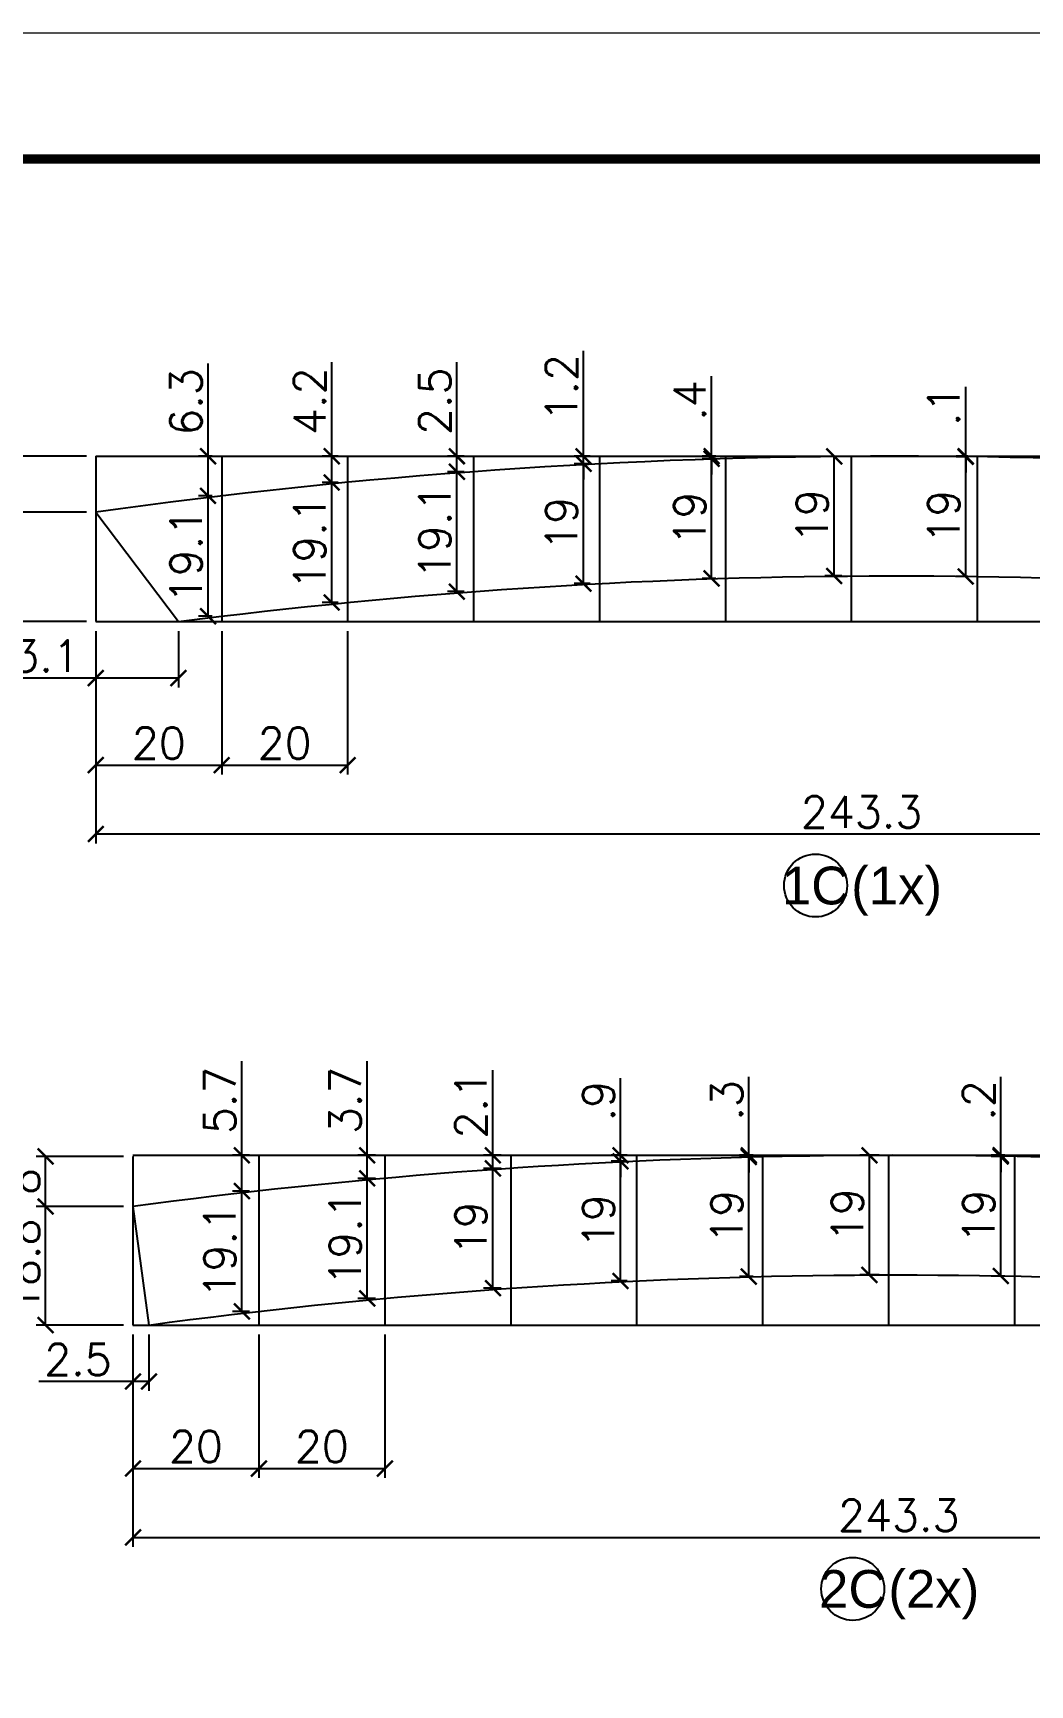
# Model space of a CAD drawing. Extents: x 3309 to 9563, y -2522 to 14608.
# Drawn here: x 5405 to 5721, y 7191 to 7716 of the extents above; entities that cross this region are included whole.
import ezdxf
from ezdxf.enums import TextEntityAlignment as Align

# ---------------------------------------------------------------- set-up
doc = ezdxf.new("R2010")
doc.units = 0
doc.header["$PDMODE"] = 35
doc.header["$PDSIZE"] = -10
doc.linetypes.add('DASHED', pattern=[0.75, 0.5, -0.25])
doc.layers.add('COTA', color=241, linetype='Continuous')
doc.layers.add('Romaneio', color=10, linetype='Continuous')
doc.layers.add('Folhas', color=255, linetype='Continuous', lineweight=9)
doc.layers.add('SARRAFO DE PRESSAO', color=251, linetype='DASHED', lineweight=9)
doc.styles.add('ARIAL', font='arial.ttf')
doc.styles.add('Romans', font='romans.shx')
doc.dimstyles.new('Cota Seção (2x)', dxfattribs={"dimtxt": 10, "dimasz": 5, "dimexe": 3, "dimexo": 3, "dimgap": 2, "dimtad": 3, "dimdec": 1, "dimlfac": 0.5, "dimzin": 12, "dimdsep": 46, "dimtxsty": 'Romans', "dimblk": 'ARCHTICK', "dimcen": 0, "dimclrd": 4, "dimclre": 4, "dimclrt": 1, "dimadec": 1, "dimazin": 3, "dimtfac": 1, "dimtdec": 1, "dimtmove": 0, "dimatfit": 3, "dimldrblk": 'OBLIQUE', "dimfxl": 1, "dimtolj": 1, "dimtzin": 12, "dimarcsym": 0})

# ---------------------------------------------------------------- blocks, each defined once
blk = doc.blocks.new('9999999999')
at = {"layer": 'Folhas'}
blk.add_lwpolyline([(98138.98, 34190.21), (99623.98, 34190.21), (99623.98, 35240.21), (98138.98, 35240.21)], close=True, dxfattribs=at)
at = {"layer": 'Folhas', "color": 30, "const_width": 3}
blk.add_lwpolyline([(98213.98, 34230.21), (99583.98, 34230.21), (99583.98, 35200.21), (98213.98, 35200.21)], close=True, dxfattribs=at)
blk = doc.blocks.new('_ArchTick')
at = {"color": 0, "linetype": 'ByBlock', "const_width": 0.15}
blk.add_lwpolyline([(-0.5, -0.5), (0.5, 0.5)], dxfattribs=at)
blk = doc.blocks.new('*D2992')
at = {"layer": 'COTA', "color": 4, "lineweight": -2, "transparency": 16777216}
for p, q in [((5424.6, 7526.34), (5424.6, 7458.86)), ((5911.14, 7526.34), (5911.14, 7458.86)), ((5424.6, 7461.86), (5911.14, 7461.86))]:
    blk.add_line(p, q, dxfattribs=at)
at = {"layer": 'Defpoints', "color": 0, "transparency": 16777216}
for p in [(5424.6, 7529.34), (5911.14, 7529.34), (5911.14, 7461.86)]:
    blk.add_point(p, dxfattribs=at)
at = {"layer": 'COTA', "color": 4, "lineweight": -2, "transparency": 16777216, "xscale": 5, "yscale": 5, "zscale": 5, "rotation": 180}
blk.add_blockref('_ArchTick', (5424.6, 7461.86), dxfattribs=at)
at = {"layer": 'COTA', "color": 4, "lineweight": -2, "transparency": 16777216, "xscale": 5, "yscale": 5, "zscale": 5}
blk.add_blockref('_ArchTick', (5911.14, 7461.86), dxfattribs=at)
at = {"layer": 'COTA', "color": 1, "transparency": 16777216, "insert": (5667.87, 7468.86), "char_height": 10, "attachment_point": 5, "style": 'Romans'}
blk.add_mtext('\\A1;243.3', dxfattribs=at)
blk = doc.blocks.new('_Oblique')
at = {"color": 0, "linetype": 'ByBlock', "lineweight": -2}
blk.add_line((-0.5, -0.5), (0.5, 0.5), dxfattribs=at)
blk = doc.blocks.new('*D2993')
at = {"layer": 'COTA', "color": 4, "lineweight": -2, "transparency": 16777216}
for p, q in [((5424.6, 7526.34), (5424.6, 7480.74)), ((5464.6, 7526.34), (5464.6, 7480.74)), ((5424.6, 7483.74), (5464.6, 7483.74))]:
    blk.add_line(p, q, dxfattribs=at)
at = {"layer": 'Defpoints', "color": 0, "transparency": 16777216}
for p in [(5424.6, 7529.34), (5464.6, 7529.34), (5464.6, 7483.74)]:
    blk.add_point(p, dxfattribs=at)
at = {"layer": 'COTA', "color": 4, "lineweight": -2, "transparency": 16777216, "xscale": 5, "yscale": 5, "zscale": 5, "rotation": 180}
blk.add_blockref('_ArchTick', (5424.6, 7483.74), dxfattribs=at)
at = {"layer": 'COTA', "color": 4, "lineweight": -2, "transparency": 16777216, "xscale": 5, "yscale": 5, "zscale": 5}
blk.add_blockref('_ArchTick', (5464.6, 7483.74), dxfattribs=at)
at = {"layer": 'COTA', "color": 1, "transparency": 16777216, "insert": (5444.6, 7490.74), "char_height": 10, "attachment_point": 5, "style": 'Romans'}
blk.add_mtext('\\A1;20', dxfattribs=at)
blk = doc.blocks.new('*D2994')
at = {"layer": 'COTA', "color": 4, "lineweight": -2, "transparency": 16777216}
for p, q in [((5464.6, 7526.34), (5464.6, 7480.74)), ((5504.6, 7526.34), (5504.6, 7480.74)), ((5464.6, 7483.74), (5504.6, 7483.74))]:
    blk.add_line(p, q, dxfattribs=at)
at = {"layer": 'Defpoints', "color": 0, "transparency": 16777216}
for p in [(5464.6, 7529.34), (5504.6, 7529.34), (5504.6, 7483.74)]:
    blk.add_point(p, dxfattribs=at)
at = {"layer": 'COTA', "color": 4, "lineweight": -2, "transparency": 16777216, "xscale": 5, "yscale": 5, "zscale": 5, "rotation": 180}
blk.add_blockref('_ArchTick', (5464.6, 7483.74), dxfattribs=at)
at = {"layer": 'COTA', "color": 4, "lineweight": -2, "transparency": 16777216, "xscale": 5, "yscale": 5, "zscale": 5}
blk.add_blockref('_ArchTick', (5504.6, 7483.74), dxfattribs=at)
at = {"layer": 'COTA', "color": 1, "transparency": 16777216, "insert": (5484.6, 7490.74), "char_height": 10, "attachment_point": 5, "style": 'Romans'}
blk.add_mtext('\\A1;20', dxfattribs=at)
blk = doc.blocks.new('*D2998')
at = {"layer": 'COTA', "color": 4, "lineweight": -2, "transparency": 16777216}
for p, q in [((5424.6, 7526.34), (5424.6, 7508.4)), ((5450.85, 7526.34), (5450.85, 7508.4)), ((5424.6, 7511.4), (5389.41, 7511.4)), ((5450.85, 7511.4), (5424.6, 7511.4))]:
    blk.add_line(p, q, dxfattribs=at)
at = {"layer": 'Defpoints', "color": 0, "transparency": 16777216}
for p in [(5424.6, 7529.34), (5450.85, 7529.34), (5424.6, 7511.4)]:
    blk.add_point(p, dxfattribs=at)
at = {"layer": 'COTA', "color": 4, "lineweight": -2, "transparency": 16777216, "xscale": 5, "yscale": 5, "zscale": 5, "rotation": 180}
blk.add_blockref('_ArchTick', (5424.6, 7511.4), dxfattribs=at)
at = {"layer": 'COTA', "color": 4, "lineweight": -2, "transparency": 16777216, "xscale": 5, "yscale": 5, "zscale": 5}
blk.add_blockref('_ArchTick', (5450.85, 7511.4), dxfattribs=at)
at = {"layer": 'COTA', "color": 1, "transparency": 16777216, "insert": (5404.51, 7518.4), "char_height": 10, "attachment_point": 5, "style": 'Romans'}
blk.add_mtext('\\A1;13.1', dxfattribs=at)
blk = doc.blocks.new('*D2999')
at = {"layer": 'COTA', "color": 4, "lineweight": -2, "transparency": 16777216}
for p, q in [((5421.6, 7564.15), (5381.21, 7564.15)), ((5384.21, 7529.34), (5384.21, 7564.15)), ((5421.6, 7529.34), (5381.21, 7529.34))]:
    blk.add_line(p, q, dxfattribs=at)
at = {"layer": 'Defpoints', "color": 0, "transparency": 16777216}
for p in [(5384.21, 7564.15), (5424.6, 7564.15), (5424.6, 7529.34)]:
    blk.add_point(p, dxfattribs=at)
at = {"layer": 'COTA', "color": 4, "lineweight": -2, "transparency": 16777216, "xscale": 5, "yscale": 5, "zscale": 5}
for p, rotation in [((5384.21, 7564.15), 90), ((5384.21, 7529.34), 270)]:
    blk.add_blockref('_ArchTick', p, dxfattribs=dict(at, rotation=rotation))
at = {"layer": 'COTA', "color": 1, "transparency": 16777216, "insert": (5377.21, 7546.74), "char_height": 10, "attachment_point": 5, "rotation": 90, "style": 'Romans'}
blk.add_mtext('\\A1;17.4', dxfattribs=at)
blk = doc.blocks.new('*D3000')
at = {"layer": 'COTA', "color": 4, "lineweight": -2, "transparency": 16777216}
for p, q in [((5384.21, 7581.91), (5384.21, 7611.39)), ((5421.6, 7581.91), (5381.21, 7581.91)), ((5384.21, 7564.15), (5384.21, 7581.91)), ((5421.6, 7564.15), (5381.21, 7564.15))]:
    blk.add_line(p, q, dxfattribs=at)
at = {"layer": 'Defpoints', "color": 0, "transparency": 16777216}
for p in [(5384.21, 7581.91), (5424.6, 7581.91), (5424.6, 7564.15)]:
    blk.add_point(p, dxfattribs=at)
at = {"layer": 'COTA', "color": 4, "lineweight": -2, "transparency": 16777216, "xscale": 5, "yscale": 5, "zscale": 5}
for p, rotation in [((5384.21, 7581.91), 90), ((5384.21, 7564.15), 270)]:
    blk.add_blockref('_ArchTick', p, dxfattribs=dict(at, rotation=rotation))
at = {"layer": 'COTA', "color": 1, "transparency": 16777216, "insert": (5377.21, 7599.15), "char_height": 10, "attachment_point": 5, "rotation": 90, "style": 'Romans'}
blk.add_mtext('\\A1;8.9', dxfattribs=at)
blk = doc.blocks.new('*D3001')
at = {"layer": 'COTA', "color": 4, "lineweight": -2, "transparency": 16777216}
for p, q in [((5461.6, 7569.32), (5457.25, 7569.32)), ((5460.25, 7531.05), (5460.25, 7569.32)), ((5461.6, 7531.05), (5457.25, 7531.05))]:
    blk.add_line(p, q, dxfattribs=at)
at = {"layer": 'Defpoints', "color": 0, "transparency": 16777216}
for p in [(5460.25, 7569.32), (5464.6, 7569.32), (5464.6, 7531.05)]:
    blk.add_point(p, dxfattribs=at)
at = {"layer": 'COTA', "color": 4, "lineweight": -2, "transparency": 16777216, "xscale": 5, "yscale": 5, "zscale": 5}
for p, rotation in [((5460.25, 7569.32), 90), ((5460.25, 7531.05), 270)]:
    blk.add_blockref('_ArchTick', p, dxfattribs=dict(at, rotation=rotation))
at = {"layer": 'COTA', "color": 1, "transparency": 16777216, "insert": (5453.25, 7550.19), "char_height": 10, "attachment_point": 5, "rotation": 90, "style": 'Romans'}
blk.add_mtext('\\A1;19.1', dxfattribs=at)
blk = doc.blocks.new('*D3002')
at = {"layer": 'COTA', "color": 4, "lineweight": -2, "transparency": 16777216}
for p, q in [((5460.25, 7581.91), (5460.25, 7611.39)), ((5461.6, 7581.91), (5457.25, 7581.91)), ((5460.25, 7569.32), (5460.25, 7581.91)), ((5461.6, 7569.32), (5457.25, 7569.32))]:
    blk.add_line(p, q, dxfattribs=at)
at = {"layer": 'Defpoints', "color": 0, "transparency": 16777216}
for p in [(5460.25, 7581.91), (5464.6, 7581.91), (5464.6, 7569.32)]:
    blk.add_point(p, dxfattribs=at)
at = {"layer": 'COTA', "color": 4, "lineweight": -2, "transparency": 16777216, "xscale": 5, "yscale": 5, "zscale": 5}
for p, rotation in [((5460.25, 7581.91), 90), ((5460.25, 7569.32), 270)]:
    blk.add_blockref('_ArchTick', p, dxfattribs=dict(at, rotation=rotation))
at = {"layer": 'COTA', "color": 1, "transparency": 16777216, "insert": (5453.25, 7599.15), "char_height": 10, "attachment_point": 5, "rotation": 90, "style": 'Romans'}
blk.add_mtext('\\A1;6.3', dxfattribs=at)
blk = doc.blocks.new('*D3003')
at = {"layer": 'COTA', "color": 4, "lineweight": -2, "transparency": 16777216}
for p, q in [((5501.6, 7573.6), (5496.54, 7573.6)), ((5499.54, 7535.42), (5499.54, 7573.6)), ((5501.6, 7535.42), (5496.54, 7535.42))]:
    blk.add_line(p, q, dxfattribs=at)
at = {"layer": 'Defpoints', "color": 0, "transparency": 16777216}
for p in [(5499.54, 7573.6), (5504.6, 7573.6), (5504.6, 7535.42)]:
    blk.add_point(p, dxfattribs=at)
at = {"layer": 'COTA', "color": 4, "lineweight": -2, "transparency": 16777216, "xscale": 5, "yscale": 5, "zscale": 5}
for p, rotation in [((5499.54, 7573.6), 90), ((5499.54, 7535.42), 270)]:
    blk.add_blockref('_ArchTick', p, dxfattribs=dict(at, rotation=rotation))
at = {"layer": 'COTA', "color": 1, "transparency": 16777216, "insert": (5492.54, 7554.51), "char_height": 10, "attachment_point": 5, "rotation": 90, "style": 'Romans'}
blk.add_mtext('\\A1;19.1', dxfattribs=at)
blk = doc.blocks.new('*D3004')
at = {"layer": 'COTA', "color": 4, "lineweight": -2, "transparency": 16777216}
for p, q in [((5499.54, 7581.91), (5499.54, 7611.86)), ((5501.6, 7581.91), (5496.54, 7581.91)), ((5499.54, 7573.6), (5499.54, 7581.91)), ((5501.6, 7573.6), (5496.54, 7573.6))]:
    blk.add_line(p, q, dxfattribs=at)
at = {"layer": 'Defpoints', "color": 0, "transparency": 16777216}
for p in [(5499.54, 7581.91), (5504.6, 7581.91), (5504.6, 7573.6)]:
    blk.add_point(p, dxfattribs=at)
at = {"layer": 'COTA', "color": 4, "lineweight": -2, "transparency": 16777216, "xscale": 5, "yscale": 5, "zscale": 5}
for p, rotation in [((5499.54, 7581.91), 90), ((5499.54, 7573.6), 270)]:
    blk.add_blockref('_ArchTick', p, dxfattribs=dict(at, rotation=rotation))
at = {"layer": 'COTA', "color": 1, "transparency": 16777216, "insert": (5492.54, 7599.39), "char_height": 10, "attachment_point": 5, "rotation": 90, "style": 'Romans'}
blk.add_mtext('\\A1;4.2', dxfattribs=at)
blk = doc.blocks.new('*D3005')
at = {"layer": 'COTA', "color": 4, "lineweight": -2, "transparency": 16777216}
for p, q in [((5541.6, 7576.99), (5536.31, 7576.99)), ((5539.31, 7538.88), (5539.31, 7576.99)), ((5541.6, 7538.88), (5536.31, 7538.88))]:
    blk.add_line(p, q, dxfattribs=at)
at = {"layer": 'Defpoints', "color": 0, "transparency": 16777216}
for p in [(5539.31, 7576.99), (5544.6, 7576.99), (5544.6, 7538.88)]:
    blk.add_point(p, dxfattribs=at)
at = {"layer": 'COTA', "color": 4, "lineweight": -2, "transparency": 16777216, "xscale": 5, "yscale": 5, "zscale": 5}
for p, rotation in [((5539.31, 7576.99), 90), ((5539.31, 7538.88), 270)]:
    blk.add_blockref('_ArchTick', p, dxfattribs=dict(at, rotation=rotation))
at = {"layer": 'COTA', "color": 1, "transparency": 16777216, "insert": (5532.31, 7557.93), "char_height": 10, "attachment_point": 5, "rotation": 90, "style": 'Romans'}
blk.add_mtext('\\A1;19.1', dxfattribs=at)
blk = doc.blocks.new('*D3006')
at = {"layer": 'COTA', "color": 4, "lineweight": -2, "transparency": 16777216}
for p, q in [((5539.31, 7581.91), (5539.31, 7611.86)), ((5541.6, 7581.91), (5536.31, 7581.91)), ((5539.31, 7576.99), (5539.31, 7581.91)), ((5541.6, 7576.99), (5536.31, 7576.99))]:
    blk.add_line(p, q, dxfattribs=at)
at = {"layer": 'Defpoints', "color": 0, "transparency": 16777216}
for p in [(5539.31, 7581.91), (5544.6, 7581.91), (5544.6, 7576.99)]:
    blk.add_point(p, dxfattribs=at)
at = {"layer": 'COTA', "color": 4, "lineweight": -2, "transparency": 16777216, "xscale": 5, "yscale": 5, "zscale": 5}
for p, rotation in [((5539.31, 7581.91), 90), ((5539.31, 7576.99), 270)]:
    blk.add_blockref('_ArchTick', p, dxfattribs=dict(at, rotation=rotation))
at = {"layer": 'COTA', "color": 1, "transparency": 16777216, "insert": (5532.31, 7599.39), "char_height": 10, "attachment_point": 5, "rotation": 90, "style": 'Romans'}
blk.add_mtext('\\A1;2.5', dxfattribs=at)
blk = doc.blocks.new('*D3007')
at = {"layer": 'COTA', "color": 4, "lineweight": -2, "transparency": 16777216}
for p, q in [((5581.6, 7579.49), (5576.54, 7579.49)), ((5579.54, 7541.44), (5579.54, 7579.49)), ((5581.6, 7541.44), (5576.54, 7541.44))]:
    blk.add_line(p, q, dxfattribs=at)
at = {"layer": 'Defpoints', "color": 0, "transparency": 16777216}
for p in [(5579.54, 7579.49), (5584.6, 7579.49), (5584.6, 7541.44)]:
    blk.add_point(p, dxfattribs=at)
at = {"layer": 'COTA', "color": 4, "lineweight": -2, "transparency": 16777216, "xscale": 5, "yscale": 5, "zscale": 5}
for p, rotation in [((5579.54, 7579.49), 90), ((5579.54, 7541.44), 270)]:
    blk.add_blockref('_ArchTick', p, dxfattribs=dict(at, rotation=rotation))
at = {"layer": 'COTA', "color": 1, "transparency": 16777216, "insert": (5572.54, 7560.46), "char_height": 10, "attachment_point": 5, "rotation": 90, "style": 'Romans'}
blk.add_mtext('\\A1;19', dxfattribs=at)
blk = doc.blocks.new('*D3008')
at = {"layer": 'COTA', "color": 4, "lineweight": -2, "transparency": 16777216}
for p, q in [((5579.54, 7581.91), (5579.54, 7615.44)), ((5581.6, 7581.91), (5576.54, 7581.91)), ((5579.54, 7579.49), (5579.54, 7581.91)), ((5581.6, 7579.49), (5576.54, 7579.49)), ((5579.54, 7579.49), (5579.54, 7574.49))]:
    blk.add_line(p, q, dxfattribs=at)
at = {"layer": 'Defpoints', "color": 0, "transparency": 16777216}
for p in [(5579.54, 7581.91), (5584.6, 7581.91), (5584.6, 7579.49)]:
    blk.add_point(p, dxfattribs=at)
at = {"layer": 'COTA', "color": 4, "lineweight": -2, "transparency": 16777216, "xscale": 5, "yscale": 5, "zscale": 5}
for p, rotation in [((5579.54, 7581.91), 270), ((5579.54, 7579.49), 90)]:
    blk.add_blockref('_ArchTick', p, dxfattribs=dict(at, rotation=rotation))
at = {"layer": 'COTA', "color": 1, "transparency": 16777216, "insert": (5572.54, 7603.67), "char_height": 10, "attachment_point": 5, "rotation": 90, "style": 'Romans'}
blk.add_mtext('\\A1;1.2', dxfattribs=at)
blk = doc.blocks.new('*D3009')
at = {"layer": 'COTA', "color": 4, "lineweight": -2, "transparency": 16777216}
for p, q in [((5621.6, 7581.11), (5617.23, 7581.11)), ((5620.23, 7543.1), (5620.23, 7581.11)), ((5621.6, 7543.1), (5617.23, 7543.1))]:
    blk.add_line(p, q, dxfattribs=at)
at = {"layer": 'Defpoints', "color": 0, "transparency": 16777216}
for p in [(5620.23, 7581.11), (5624.6, 7581.11), (5624.6, 7543.1)]:
    blk.add_point(p, dxfattribs=at)
at = {"layer": 'COTA', "color": 4, "lineweight": -2, "transparency": 16777216, "xscale": 5, "yscale": 5, "zscale": 5}
for p, rotation in [((5620.23, 7581.11), 90), ((5620.23, 7543.1), 270)]:
    blk.add_blockref('_ArchTick', p, dxfattribs=dict(at, rotation=rotation))
at = {"layer": 'COTA', "color": 1, "transparency": 16777216, "insert": (5613.23, 7562.1), "char_height": 10, "attachment_point": 5, "rotation": 90, "style": 'Romans'}
blk.add_mtext('\\A1;19', dxfattribs=at)
blk = doc.blocks.new('*D3010')
at = {"layer": 'COTA', "color": 4, "lineweight": -2, "transparency": 16777216}
for p, q in [((5620.23, 7581.91), (5620.23, 7607.34)), ((5621.6, 7581.91), (5617.23, 7581.91)), ((5621.6, 7581.11), (5617.23, 7581.11)), ((5620.23, 7581.11), (5620.23, 7581.91)), ((5620.23, 7581.11), (5620.23, 7576.11))]:
    blk.add_line(p, q, dxfattribs=at)
at = {"layer": 'Defpoints', "color": 0, "transparency": 16777216}
for p in [(5620.23, 7581.91), (5624.6, 7581.91), (5624.6, 7581.11)]:
    blk.add_point(p, dxfattribs=at)
at = {"layer": 'COTA', "color": 4, "lineweight": -2, "transparency": 16777216, "xscale": 5, "yscale": 5, "zscale": 5}
for p, rotation in [((5620.23, 7581.91), 270), ((5620.23, 7581.11), 90)]:
    blk.add_blockref('_ArchTick', p, dxfattribs=dict(at, rotation=rotation))
at = {"layer": 'COTA', "color": 1, "transparency": 16777216, "insert": (5613.23, 7599.63), "char_height": 10, "attachment_point": 5, "rotation": 90, "style": 'Romans'}
blk.add_mtext('\\A1;.4', dxfattribs=at)
blk = doc.blocks.new('*D3011')
at = {"layer": 'COTA', "color": 4, "lineweight": -2, "transparency": 16777216}
for p, q in [((5661.6, 7581.86), (5656.18, 7581.86)), ((5659.18, 7543.86), (5659.18, 7581.86)), ((5661.6, 7543.86), (5656.18, 7543.86))]:
    blk.add_line(p, q, dxfattribs=at)
at = {"layer": 'Defpoints', "color": 0, "transparency": 16777216}
for p in [(5659.18, 7581.86), (5664.6, 7581.86), (5664.6, 7543.86)]:
    blk.add_point(p, dxfattribs=at)
at = {"layer": 'COTA', "color": 4, "lineweight": -2, "transparency": 16777216, "xscale": 5, "yscale": 5, "zscale": 5}
for p, rotation in [((5659.18, 7581.86), 90), ((5659.18, 7543.86), 270)]:
    blk.add_blockref('_ArchTick', p, dxfattribs=dict(at, rotation=rotation))
at = {"layer": 'COTA', "color": 1, "transparency": 16777216, "insert": (5652.18, 7562.86), "char_height": 10, "attachment_point": 5, "rotation": 90, "style": 'Romans'}
blk.add_mtext('\\A1;19', dxfattribs=at)
blk = doc.blocks.new('*D3012')
at = {"layer": 'COTA', "color": 4, "lineweight": -2, "transparency": 16777216}
for p, q in [((5701.6, 7581.73), (5697.95, 7581.73)), ((5700.95, 7543.72), (5700.95, 7581.73)), ((5701.6, 7543.72), (5697.95, 7543.72))]:
    blk.add_line(p, q, dxfattribs=at)
at = {"layer": 'Defpoints', "color": 0, "transparency": 16777216}
for p in [(5700.95, 7581.73), (5704.6, 7581.73), (5704.6, 7543.72)]:
    blk.add_point(p, dxfattribs=at)
at = {"layer": 'COTA', "color": 4, "lineweight": -2, "transparency": 16777216, "xscale": 5, "yscale": 5, "zscale": 5}
for p, rotation in [((5700.95, 7581.73), 90), ((5700.95, 7543.72), 270)]:
    blk.add_blockref('_ArchTick', p, dxfattribs=dict(at, rotation=rotation))
at = {"layer": 'COTA', "color": 1, "transparency": 16777216, "insert": (5693.95, 7562.72), "char_height": 10, "attachment_point": 5, "rotation": 90, "style": 'Romans'}
blk.add_mtext('\\A1;19', dxfattribs=at)
blk = doc.blocks.new('*D3013')
at = {"layer": 'COTA', "color": 4, "lineweight": -2, "transparency": 16777216}
for p, q in [((5700.95, 7581.91), (5700.95, 7604.01)), ((5701.6, 7581.91), (5697.95, 7581.91)), ((5701.6, 7581.73), (5697.95, 7581.73)), ((5700.95, 7581.73), (5700.95, 7581.91)), ((5700.95, 7581.73), (5700.95, 7576.73))]:
    blk.add_line(p, q, dxfattribs=at)
at = {"layer": 'Defpoints', "color": 0, "transparency": 16777216}
for p in [(5700.95, 7581.91), (5704.6, 7581.91), (5704.6, 7581.73)]:
    blk.add_point(p, dxfattribs=at)
at = {"layer": 'COTA', "color": 4, "lineweight": -2, "transparency": 16777216, "xscale": 5, "yscale": 5, "zscale": 5}
for p, rotation in [((5700.95, 7581.91), 270), ((5700.95, 7581.73), 90)]:
    blk.add_blockref('_ArchTick', p, dxfattribs=dict(at, rotation=rotation))
at = {"layer": 'COTA', "color": 1, "transparency": 16777216, "insert": (5693.95, 7597.96), "char_height": 10, "attachment_point": 5, "rotation": 90, "style": 'Romans'}
blk.add_mtext('\\A1;.1', dxfattribs=at)
blk = doc.blocks.new('*D3025')
at = {"layer": 'COTA', "color": 4, "lineweight": -2, "transparency": 16777216}
for p, q in [((5436.41, 7302.79), (5436.41, 7235.31)), ((5922.95, 7302.79), (5922.95, 7235.31)), ((5436.41, 7238.31), (5922.95, 7238.31))]:
    blk.add_line(p, q, dxfattribs=at)
at = {"layer": 'Defpoints', "color": 0, "transparency": 16777216}
for p in [(5436.41, 7305.79), (5922.95, 7305.79), (5922.95, 7238.31)]:
    blk.add_point(p, dxfattribs=at)
at = {"layer": 'COTA', "color": 4, "lineweight": -2, "transparency": 16777216, "xscale": 5, "yscale": 5, "zscale": 5, "rotation": 180}
blk.add_blockref('_ArchTick', (5436.41, 7238.31), dxfattribs=at)
at = {"layer": 'COTA', "color": 4, "lineweight": -2, "transparency": 16777216, "xscale": 5, "yscale": 5, "zscale": 5}
blk.add_blockref('_ArchTick', (5922.95, 7238.31), dxfattribs=at)
at = {"layer": 'COTA', "color": 1, "transparency": 16777216, "insert": (5679.68, 7245.31), "char_height": 10, "attachment_point": 5, "style": 'Romans'}
blk.add_mtext('\\A1;243.3', dxfattribs=at)
blk = doc.blocks.new('*D3026')
at = {"layer": 'COTA', "color": 4, "lineweight": -2, "transparency": 16777216}
for p, q in [((5436.41, 7302.79), (5436.41, 7257.19)), ((5476.41, 7302.79), (5476.41, 7257.19)), ((5436.41, 7260.19), (5476.41, 7260.19))]:
    blk.add_line(p, q, dxfattribs=at)
at = {"layer": 'Defpoints', "color": 0, "transparency": 16777216}
for p in [(5436.41, 7305.79), (5476.41, 7305.79), (5476.41, 7260.19)]:
    blk.add_point(p, dxfattribs=at)
at = {"layer": 'COTA', "color": 4, "lineweight": -2, "transparency": 16777216, "xscale": 5, "yscale": 5, "zscale": 5, "rotation": 180}
blk.add_blockref('_ArchTick', (5436.41, 7260.19), dxfattribs=at)
at = {"layer": 'COTA', "color": 4, "lineweight": -2, "transparency": 16777216, "xscale": 5, "yscale": 5, "zscale": 5}
blk.add_blockref('_ArchTick', (5476.41, 7260.19), dxfattribs=at)
at = {"layer": 'COTA', "color": 1, "transparency": 16777216, "insert": (5456.41, 7267.19), "char_height": 10, "attachment_point": 5, "style": 'Romans'}
blk.add_mtext('\\A1;20', dxfattribs=at)
blk = doc.blocks.new('*D3027')
at = {"layer": 'COTA', "color": 4, "lineweight": -2, "transparency": 16777216}
for p, q in [((5476.41, 7302.79), (5476.41, 7257.19)), ((5516.41, 7302.79), (5516.41, 7257.19)), ((5476.41, 7260.19), (5516.41, 7260.19))]:
    blk.add_line(p, q, dxfattribs=at)
at = {"layer": 'Defpoints', "color": 0, "transparency": 16777216}
for p in [(5476.41, 7305.79), (5516.41, 7305.79), (5516.41, 7260.19)]:
    blk.add_point(p, dxfattribs=at)
at = {"layer": 'COTA', "color": 4, "lineweight": -2, "transparency": 16777216, "xscale": 5, "yscale": 5, "zscale": 5, "rotation": 180}
blk.add_blockref('_ArchTick', (5476.41, 7260.19), dxfattribs=at)
at = {"layer": 'COTA', "color": 4, "lineweight": -2, "transparency": 16777216, "xscale": 5, "yscale": 5, "zscale": 5}
blk.add_blockref('_ArchTick', (5516.41, 7260.19), dxfattribs=at)
at = {"layer": 'COTA', "color": 1, "transparency": 16777216, "insert": (5496.41, 7267.19), "char_height": 10, "attachment_point": 5, "style": 'Romans'}
blk.add_mtext('\\A1;20', dxfattribs=at)
blk = doc.blocks.new('*D3031')
at = {"layer": 'COTA', "color": 4, "lineweight": -2, "transparency": 16777216}
for p, q in [((5436.41, 7302.79), (5436.41, 7284.85)), ((5441.48, 7302.79), (5441.48, 7284.85)), ((5436.41, 7287.85), (5406.46, 7287.85)), ((5441.48, 7287.85), (5436.41, 7287.85))]:
    blk.add_line(p, q, dxfattribs=at)
at = {"layer": 'Defpoints', "color": 0, "transparency": 16777216}
for p in [(5436.41, 7305.79), (5441.48, 7305.79), (5436.41, 7287.85)]:
    blk.add_point(p, dxfattribs=at)
at = {"layer": 'COTA', "color": 4, "lineweight": -2, "transparency": 16777216, "xscale": 5, "yscale": 5, "zscale": 5, "rotation": 180}
blk.add_blockref('_ArchTick', (5436.41, 7287.85), dxfattribs=at)
at = {"layer": 'COTA', "color": 4, "lineweight": -2, "transparency": 16777216, "xscale": 5, "yscale": 5, "zscale": 5}
blk.add_blockref('_ArchTick', (5441.48, 7287.85), dxfattribs=at)
at = {"layer": 'COTA', "color": 1, "transparency": 16777216, "insert": (5418.94, 7294.85), "char_height": 10, "attachment_point": 5, "style": 'Romans'}
blk.add_mtext('\\A1;2.5', dxfattribs=at)
blk = doc.blocks.new('*D3032')
at = {"layer": 'COTA', "color": 4, "lineweight": -2, "transparency": 16777216}
for p, q in [((5433.41, 7343.45), (5405.64, 7343.45)), ((5408.64, 7305.79), (5408.64, 7343.45)), ((5433.41, 7305.79), (5405.64, 7305.79))]:
    blk.add_line(p, q, dxfattribs=at)
at = {"layer": 'Defpoints', "color": 0, "transparency": 16777216}
for p in [(5408.64, 7343.45), (5436.41, 7343.45), (5436.41, 7305.79)]:
    blk.add_point(p, dxfattribs=at)
at = {"layer": 'COTA', "color": 4, "lineweight": -2, "transparency": 16777216, "xscale": 5, "yscale": 5, "zscale": 5}
for p, rotation in [((5408.64, 7343.45), 90), ((5408.64, 7305.79), 270)]:
    blk.add_blockref('_ArchTick', p, dxfattribs=dict(at, rotation=rotation))
at = {"layer": 'COTA', "color": 1, "transparency": 16777216, "insert": (5401.64, 7324.62), "char_height": 10, "attachment_point": 5, "rotation": 90, "style": 'Romans'}
blk.add_mtext('\\A1;18.8', dxfattribs=at)
blk = doc.blocks.new('*D3033')
at = {"layer": 'COTA', "color": 4, "lineweight": -2, "transparency": 16777216}
for p, q in [((5433.41, 7359.36), (5405.64, 7359.36)), ((5408.64, 7343.45), (5408.64, 7359.36)), ((5433.41, 7343.45), (5405.64, 7343.45))]:
    blk.add_line(p, q, dxfattribs=at)
at = {"layer": 'Defpoints', "color": 0, "transparency": 16777216}
for p in [(5408.64, 7359.36), (5436.41, 7359.36), (5436.41, 7343.45)]:
    blk.add_point(p, dxfattribs=at)
at = {"layer": 'COTA', "color": 4, "lineweight": -2, "transparency": 16777216, "xscale": 5, "yscale": 5, "zscale": 5}
for p, rotation in [((5408.64, 7359.36), 90), ((5408.64, 7343.45), 270)]:
    blk.add_blockref('_ArchTick', p, dxfattribs=dict(at, rotation=rotation))
at = {"layer": 'COTA', "color": 1, "transparency": 16777216, "insert": (5401.64, 7351.4), "char_height": 10, "attachment_point": 5, "rotation": 90, "style": 'Romans'}
blk.add_mtext('\\A1;8', dxfattribs=at)
blk = doc.blocks.new('*D3034')
at = {"layer": 'COTA', "color": 4, "lineweight": -2, "transparency": 16777216}
for p, q in [((5473.41, 7348.38), (5468.01, 7348.38)), ((5471.01, 7310.14), (5471.01, 7348.38)), ((5473.41, 7310.14), (5468.01, 7310.14))]:
    blk.add_line(p, q, dxfattribs=at)
at = {"layer": 'Defpoints', "color": 0, "transparency": 16777216}
for p in [(5471.01, 7348.38), (5476.41, 7348.38), (5476.41, 7310.14)]:
    blk.add_point(p, dxfattribs=at)
at = {"layer": 'COTA', "color": 4, "lineweight": -2, "transparency": 16777216, "xscale": 5, "yscale": 5, "zscale": 5}
for p, rotation in [((5471.01, 7348.38), 90), ((5471.01, 7310.14), 270)]:
    blk.add_blockref('_ArchTick', p, dxfattribs=dict(at, rotation=rotation))
at = {"layer": 'COTA', "color": 1, "transparency": 16777216, "insert": (5464.01, 7329.26), "char_height": 10, "attachment_point": 5, "rotation": 90, "style": 'Romans'}
blk.add_mtext('\\A1;19.1', dxfattribs=at)
blk = doc.blocks.new('*D3035')
at = {"layer": 'COTA', "color": 4, "lineweight": -2, "transparency": 16777216}
for p, q in [((5513.41, 7352.42), (5507.82, 7352.42)), ((5510.82, 7314.26), (5510.82, 7352.42)), ((5513.41, 7314.26), (5507.82, 7314.26))]:
    blk.add_line(p, q, dxfattribs=at)
at = {"layer": 'Defpoints', "color": 0, "transparency": 16777216}
for p in [(5510.82, 7352.42), (5516.41, 7352.42), (5516.41, 7314.26)]:
    blk.add_point(p, dxfattribs=at)
at = {"layer": 'COTA', "color": 4, "lineweight": -2, "transparency": 16777216, "xscale": 5, "yscale": 5, "zscale": 5}
for p, rotation in [((5510.82, 7352.42), 90), ((5510.82, 7314.26), 270)]:
    blk.add_blockref('_ArchTick', p, dxfattribs=dict(at, rotation=rotation))
at = {"layer": 'COTA', "color": 1, "transparency": 16777216, "insert": (5503.82, 7333.34), "char_height": 10, "attachment_point": 5, "rotation": 90, "style": 'Romans'}
blk.add_mtext('\\A1;19.1', dxfattribs=at)
blk = doc.blocks.new('*D3036')
at = {"layer": 'COTA', "color": 4, "lineweight": -2, "transparency": 16777216}
for p, q in [((5553.41, 7355.57), (5547.76, 7355.57)), ((5550.76, 7317.48), (5550.76, 7355.57)), ((5553.41, 7317.48), (5547.76, 7317.48))]:
    blk.add_line(p, q, dxfattribs=at)
at = {"layer": 'Defpoints', "color": 0, "transparency": 16777216}
for p in [(5550.76, 7355.57), (5556.41, 7355.57), (5556.41, 7317.48)]:
    blk.add_point(p, dxfattribs=at)
at = {"layer": 'COTA', "color": 4, "lineweight": -2, "transparency": 16777216, "xscale": 5, "yscale": 5, "zscale": 5}
for p, rotation in [((5550.76, 7355.57), 90), ((5550.76, 7317.48), 270)]:
    blk.add_blockref('_ArchTick', p, dxfattribs=dict(at, rotation=rotation))
at = {"layer": 'COTA', "color": 1, "transparency": 16777216, "insert": (5543.76, 7336.53), "char_height": 10, "attachment_point": 5, "rotation": 90, "style": 'Romans'}
blk.add_mtext('\\A1;19', dxfattribs=at)
blk = doc.blocks.new('*D3037')
at = {"layer": 'COTA', "color": 4, "lineweight": -2, "transparency": 16777216}
for p, q in [((5593.41, 7357.84), (5588.29, 7357.84)), ((5591.29, 7319.8), (5591.29, 7357.84)), ((5593.41, 7319.8), (5588.29, 7319.8))]:
    blk.add_line(p, q, dxfattribs=at)
at = {"layer": 'Defpoints', "color": 0, "transparency": 16777216}
for p in [(5591.29, 7357.84), (5596.41, 7357.84), (5596.41, 7319.8)]:
    blk.add_point(p, dxfattribs=at)
at = {"layer": 'COTA', "color": 4, "lineweight": -2, "transparency": 16777216, "xscale": 5, "yscale": 5, "zscale": 5}
for p, rotation in [((5591.29, 7357.84), 90), ((5591.29, 7319.8), 270)]:
    blk.add_blockref('_ArchTick', p, dxfattribs=dict(at, rotation=rotation))
at = {"layer": 'COTA', "color": 1, "transparency": 16777216, "insert": (5584.29, 7338.82), "char_height": 10, "attachment_point": 5, "rotation": 90, "style": 'Romans'}
blk.add_mtext('\\A1;19', dxfattribs=at)
blk = doc.blocks.new('*D3038')
at = {"layer": 'COTA', "color": 4, "lineweight": -2, "transparency": 16777216}
for p, q in [((5633.41, 7359.23), (5629.03, 7359.23)), ((5632.03, 7321.22), (5632.03, 7359.23)), ((5633.41, 7321.22), (5629.03, 7321.22))]:
    blk.add_line(p, q, dxfattribs=at)
at = {"layer": 'Defpoints', "color": 0, "transparency": 16777216}
for p in [(5632.03, 7359.23), (5636.41, 7359.23), (5636.41, 7321.22)]:
    blk.add_point(p, dxfattribs=at)
at = {"layer": 'COTA', "color": 4, "lineweight": -2, "transparency": 16777216, "xscale": 5, "yscale": 5, "zscale": 5}
for p, rotation in [((5632.03, 7359.23), 90), ((5632.03, 7321.22), 270)]:
    blk.add_blockref('_ArchTick', p, dxfattribs=dict(at, rotation=rotation))
at = {"layer": 'COTA', "color": 1, "transparency": 16777216, "insert": (5625.03, 7340.22), "char_height": 10, "attachment_point": 5, "rotation": 90, "style": 'Romans'}
blk.add_mtext('\\A1;19', dxfattribs=at)
blk = doc.blocks.new('*D3039')
at = {"layer": 'COTA', "color": 4, "lineweight": -2, "transparency": 16777216}
for p, q in [((5673.41, 7359.74), (5667.36, 7359.74)), ((5670.36, 7321.74), (5670.36, 7359.74)), ((5673.41, 7321.74), (5667.36, 7321.74))]:
    blk.add_line(p, q, dxfattribs=at)
at = {"layer": 'Defpoints', "color": 0, "transparency": 16777216}
for p in [(5670.36, 7359.74), (5676.41, 7359.74), (5676.41, 7321.74)]:
    blk.add_point(p, dxfattribs=at)
at = {"layer": 'COTA', "color": 4, "lineweight": -2, "transparency": 16777216, "xscale": 5, "yscale": 5, "zscale": 5}
for p, rotation in [((5670.36, 7359.74), 90), ((5670.36, 7321.74), 270)]:
    blk.add_blockref('_ArchTick', p, dxfattribs=dict(at, rotation=rotation))
at = {"layer": 'COTA', "color": 1, "transparency": 16777216, "insert": (5663.36, 7340.74), "char_height": 10, "attachment_point": 5, "rotation": 90, "style": 'Romans'}
blk.add_mtext('\\A1;19', dxfattribs=at)
blk = doc.blocks.new('*D3040')
at = {"layer": 'COTA', "color": 4, "lineweight": -2, "transparency": 16777216}
for p, q in [((5471.01, 7359.74), (5471.01, 7389.69)), ((5473.41, 7359.74), (5468.01, 7359.74)), ((5471.01, 7348.38), (5471.01, 7359.74)), ((5473.41, 7348.38), (5468.01, 7348.38))]:
    blk.add_line(p, q, dxfattribs=at)
at = {"layer": 'Defpoints', "color": 0, "transparency": 16777216}
for p in [(5471.01, 7359.74), (5476.41, 7359.74), (5476.41, 7348.38)]:
    blk.add_point(p, dxfattribs=at)
at = {"layer": 'COTA', "color": 4, "lineweight": -2, "transparency": 16777216, "xscale": 5, "yscale": 5, "zscale": 5}
for p, rotation in [((5471.01, 7359.74), 90), ((5471.01, 7348.38), 270)]:
    blk.add_blockref('_ArchTick', p, dxfattribs=dict(at, rotation=rotation))
at = {"layer": 'COTA', "color": 1, "transparency": 16777216, "insert": (5464.01, 7377.21), "char_height": 10, "attachment_point": 5, "rotation": 90, "style": 'Romans'}
blk.add_mtext('\\A1;5.7', dxfattribs=at)
blk = doc.blocks.new('*D3041')
at = {"layer": 'COTA', "color": 4, "lineweight": -2, "transparency": 16777216}
for p, q in [((5510.82, 7359.74), (5510.82, 7389.69)), ((5513.41, 7359.74), (5507.82, 7359.74)), ((5510.82, 7352.42), (5510.82, 7359.74)), ((5513.41, 7352.42), (5507.82, 7352.42))]:
    blk.add_line(p, q, dxfattribs=at)
at = {"layer": 'Defpoints', "color": 0, "transparency": 16777216}
for p in [(5510.82, 7359.74), (5516.41, 7359.74), (5516.41, 7352.42)]:
    blk.add_point(p, dxfattribs=at)
at = {"layer": 'COTA', "color": 4, "lineweight": -2, "transparency": 16777216, "xscale": 5, "yscale": 5, "zscale": 5}
for p, rotation in [((5510.82, 7359.74), 90), ((5510.82, 7352.42), 270)]:
    blk.add_blockref('_ArchTick', p, dxfattribs=dict(at, rotation=rotation))
at = {"layer": 'COTA', "color": 1, "transparency": 16777216, "insert": (5503.82, 7377.21), "char_height": 10, "attachment_point": 5, "rotation": 90, "style": 'Romans'}
blk.add_mtext('\\A1;3.7', dxfattribs=at)
blk = doc.blocks.new('*D3042')
at = {"layer": 'COTA', "color": 4, "lineweight": -2, "transparency": 16777216}
for p, q in [((5550.76, 7359.74), (5550.76, 7386.83)), ((5553.41, 7359.74), (5547.76, 7359.74)), ((5553.41, 7355.57), (5547.76, 7355.57)), ((5550.76, 7355.57), (5550.76, 7359.74))]:
    blk.add_line(p, q, dxfattribs=at)
at = {"layer": 'Defpoints', "color": 0, "transparency": 16777216}
for p in [(5550.76, 7359.74), (5556.41, 7359.74), (5556.41, 7355.57)]:
    blk.add_point(p, dxfattribs=at)
at = {"layer": 'COTA', "color": 4, "lineweight": -2, "transparency": 16777216, "xscale": 5, "yscale": 5, "zscale": 5}
for p, rotation in [((5550.76, 7359.74), 90), ((5550.76, 7355.57), 270)]:
    blk.add_blockref('_ArchTick', p, dxfattribs=dict(at, rotation=rotation))
at = {"layer": 'COTA', "color": 1, "transparency": 16777216, "insert": (5543.76, 7375.78), "char_height": 10, "attachment_point": 5, "rotation": 90, "style": 'Romans'}
blk.add_mtext('\\A1;2.1', dxfattribs=at)
blk = doc.blocks.new('*D3043')
at = {"layer": 'COTA', "color": 4, "lineweight": -2, "transparency": 16777216}
for p, q in [((5591.29, 7359.74), (5591.29, 7384.21)), ((5593.41, 7359.74), (5588.29, 7359.74)), ((5593.41, 7357.84), (5588.29, 7357.84)), ((5591.29, 7357.84), (5591.29, 7359.74)), ((5591.29, 7357.84), (5591.29, 7352.84))]:
    blk.add_line(p, q, dxfattribs=at)
at = {"layer": 'Defpoints', "color": 0, "transparency": 16777216}
for p in [(5591.29, 7359.74), (5596.41, 7359.74), (5596.41, 7357.84)]:
    blk.add_point(p, dxfattribs=at)
at = {"layer": 'COTA', "color": 4, "lineweight": -2, "transparency": 16777216, "xscale": 5, "yscale": 5, "zscale": 5}
for p, rotation in [((5591.29, 7359.74), 270), ((5591.29, 7357.84), 90)]:
    blk.add_blockref('_ArchTick', p, dxfattribs=dict(at, rotation=rotation))
at = {"layer": 'COTA', "color": 1, "transparency": 16777216, "insert": (5584.29, 7376.97), "char_height": 10, "attachment_point": 5, "rotation": 90, "style": 'Romans'}
blk.add_mtext('\\A1;.9', dxfattribs=at)
blk = doc.blocks.new('*D3044')
at = {"layer": 'COTA', "color": 4, "lineweight": -2, "transparency": 16777216}
for p, q in [((5632.03, 7359.74), (5632.03, 7384.69)), ((5633.41, 7359.74), (5629.03, 7359.74)), ((5633.41, 7359.23), (5629.03, 7359.23)), ((5632.03, 7359.23), (5632.03, 7359.74)), ((5632.03, 7359.23), (5632.03, 7354.23))]:
    blk.add_line(p, q, dxfattribs=at)
at = {"layer": 'Defpoints', "color": 0, "transparency": 16777216}
for p in [(5632.03, 7359.74), (5636.41, 7359.74), (5636.41, 7359.23)]:
    blk.add_point(p, dxfattribs=at)
at = {"layer": 'COTA', "color": 4, "lineweight": -2, "transparency": 16777216, "xscale": 5, "yscale": 5, "zscale": 5}
for p, rotation in [((5632.03, 7359.74), 270), ((5632.03, 7359.23), 90)]:
    blk.add_blockref('_ArchTick', p, dxfattribs=dict(at, rotation=rotation))
at = {"layer": 'COTA', "color": 1, "transparency": 16777216, "insert": (5625.03, 7377.21), "char_height": 10, "attachment_point": 5, "rotation": 90, "style": 'Romans'}
blk.add_mtext('\\A1;.3', dxfattribs=at)
blk = doc.blocks.new('*D3045')
at = {"layer": 'COTA', "color": 4, "lineweight": -2, "transparency": 16777216}
for p, q in [((5713.41, 7359.37), (5709.07, 7359.37)), ((5712.07, 7321.36), (5712.07, 7359.37)), ((5713.41, 7321.36), (5709.07, 7321.36))]:
    blk.add_line(p, q, dxfattribs=at)
at = {"layer": 'Defpoints', "color": 0, "transparency": 16777216}
for p in [(5712.07, 7359.37), (5716.41, 7359.37), (5716.41, 7321.36)]:
    blk.add_point(p, dxfattribs=at)
at = {"layer": 'COTA', "color": 4, "lineweight": -2, "transparency": 16777216, "xscale": 5, "yscale": 5, "zscale": 5}
for p, rotation in [((5712.07, 7359.37), 90), ((5712.07, 7321.36), 270)]:
    blk.add_blockref('_ArchTick', p, dxfattribs=dict(at, rotation=rotation))
at = {"layer": 'COTA', "color": 1, "transparency": 16777216, "insert": (5705.07, 7340.37), "char_height": 10, "attachment_point": 5, "rotation": 90, "style": 'Romans'}
blk.add_mtext('\\A1;19', dxfattribs=at)
blk = doc.blocks.new('*D3046')
at = {"layer": 'COTA', "color": 4, "lineweight": -2, "transparency": 16777216}
for p, q in [((5712.07, 7359.74), (5712.07, 7384.69)), ((5713.41, 7359.74), (5709.07, 7359.74)), ((5713.41, 7359.37), (5709.07, 7359.37)), ((5712.07, 7359.37), (5712.07, 7359.74)), ((5712.07, 7359.37), (5712.07, 7354.37))]:
    blk.add_line(p, q, dxfattribs=at)
at = {"layer": 'Defpoints', "color": 0, "transparency": 16777216}
for p in [(5712.07, 7359.74), (5716.41, 7359.74), (5716.41, 7359.37)]:
    blk.add_point(p, dxfattribs=at)
at = {"layer": 'COTA', "color": 4, "lineweight": -2, "transparency": 16777216, "xscale": 5, "yscale": 5, "zscale": 5}
for p, rotation in [((5712.07, 7359.74), 270), ((5712.07, 7359.37), 90)]:
    blk.add_blockref('_ArchTick', p, dxfattribs=dict(at, rotation=rotation))
at = {"layer": 'COTA', "color": 1, "transparency": 16777216, "insert": (5705.07, 7377.21), "char_height": 10, "attachment_point": 5, "rotation": 90, "style": 'Romans'}
blk.add_mtext('\\A1;.2', dxfattribs=at)

msp = doc.modelspace()

# ---------------------------------------------------------------- linework, layer by layer
at = {"linetype": 'Continuous'}
for points in [[(5889.73, 7531.39, -0.002336), (5906.29, 7529.34), (5911.14, 7567.03, 0.031951), (5678.69, 7581.91, 0.034947), (5424.6, 7564.15), (5450.85, 7529.34, -0.061656)], [(5863.75, 7312.23, -0.007631), (5917.89, 7305.79), (5922.96, 7343.45, 0.038537), (5642.61, 7359.36, 0.028363), (5436.41, 7343.45), (5441.48, 7305.79, -0.059312)]]:
    msp.add_lwpolyline(points, format="xyb", close=True, dxfattribs=at)
at = {"layer": 'COTA'}
for p, q in [((5424.6, 7581.91), (5911.14, 7581.91)), ((5424.6, 7581.91), (5424.6, 7529.34)), ((5464.6, 7581.91), (5464.6, 7529.34)), ((5504.6, 7581.91), (5504.6, 7529.34)), ((5544.6, 7581.91), (5544.6, 7529.34)), ((5584.6, 7581.91), (5584.6, 7529.34)), ((5624.6, 7581.91), (5624.6, 7529.34)), ((5664.6, 7581.91), (5664.6, 7529.34)), ((5704.6, 7581.91), (5704.6, 7529.34)), ((5424.6, 7529.34), (5911.14, 7529.34)), ((5436.41, 7359.74), (5922.96, 7359.74)), ((5436.41, 7359.36), (5436.41, 7305.79)), ((5476.41, 7359.74), (5476.41, 7305.79)), ((5516.41, 7359.74), (5516.41, 7305.79)), ((5556.41, 7359.74), (5556.41, 7305.79)), ((5596.41, 7359.74), (5596.41, 7305.79)), ((5636.41, 7359.74), (5636.41, 7305.79)), ((5676.41, 7359.74), (5676.41, 7305.79)), ((5716.41, 7359.74), (5716.41, 7305.79)), ((5436.41, 7305.79), (5922.96, 7305.79))]:
    msp.add_line(p, q, dxfattribs=at)
at = {"layer": 'Romaneio', "color": 1, "linetype": 'ByBlock'}
for centre in [(5653.25, 7445.48), (5665.06, 7221.93)]:
    msp.add_circle(centre, 10, dxfattribs=at)

# ---------------------------------------------------------------- block references
at = {"layer": 'SARRAFO DE PRESSAO', "color": 6, "linetype": 'ByBlock'}
msp.add_blockref('9999999999', (-93231.11, -27523.8), dxfattribs=at)

# ---------------------------------------------------------------- texts
at = {"layer": 'Romaneio', "color": 255, "linetype": 'ByBlock', "style": 'ARIAL'}
for s, p in [('1C', (5653.25, 7445.48)), ('(1x)', (5679, 7445.48)), ('2C', (5665.06, 7221.93)), ('(2x)', (5690.81, 7221.93))]:
    msp.add_text(s, height=12, dxfattribs=at).set_placement(p, align=Align.MIDDLE_CENTER)

# ---------------------------------------------------------------- dimensions: what is measured, and where the dimension line sits
at = {"layer": 'COTA'}
for base, p1, p2, picture, middle in [((5579.54, 7581.91), (5584.6, 7579.49), (5584.6, 7581.91), '*D3008', (5572.54, 7603.67)), ((5384.21, 7581.91), (5424.6, 7564.15), (5424.6, 7581.91), '*D3000', (5377.21, 7599.15)), ((5460.25, 7581.91), (5464.6, 7569.32), (5464.6, 7581.91), '*D3002', (5453.25, 7599.15)), ((5499.54, 7581.91), (5504.6, 7573.6), (5504.6, 7581.91), '*D3004', (5492.54, 7599.39)), ((5539.31, 7581.91), (5544.6, 7576.99), (5544.6, 7581.91), '*D3006', (5532.31, 7599.39)), ((5620.23, 7581.91), (5624.6, 7581.11), (5624.6, 7581.91), '*D3010', (5613.23, 7599.63)), ((5700.95, 7581.91), (5704.6, 7581.73), (5704.6, 7581.91), '*D3013', (5693.95, 7597.96)), ((5579.54, 7579.49), (5584.6, 7541.44), (5584.6, 7579.49), '*D3007', (5572.54, 7560.46)), ((5620.23, 7581.11), (5624.6, 7543.1), (5624.6, 7581.11), '*D3009', (5613.23, 7562.1)), ((5659.18, 7581.86), (5664.6, 7543.86), (5664.6, 7581.86), '*D3011', (5652.18, 7562.86)), ((5700.95, 7581.73), (5704.6, 7543.72), (5704.6, 7581.73), '*D3012', (5693.95, 7562.72)), ((5499.54, 7573.6), (5504.6, 7535.42), (5504.6, 7573.6), '*D3003', (5492.54, 7554.51)), ((5539.31, 7576.99), (5544.6, 7538.88), (5544.6, 7576.99), '*D3005', (5532.31, 7557.93)), ((5460.25, 7569.32), (5464.6, 7531.05), (5464.6, 7569.32), '*D3001', (5453.25, 7550.19)), ((5384.21, 7564.15), (5424.6, 7529.34), (5424.6, 7564.15), '*D2999', (5377.21, 7546.74)), ((5471.01, 7359.74), (5476.41, 7348.38), (5476.41, 7359.74), '*D3040', (5464.01, 7377.21)), ((5510.82, 7359.74), (5516.41, 7352.42), (5516.41, 7359.74), '*D3041', (5503.82, 7377.21)), ((5550.76, 7359.74), (5556.41, 7355.57), (5556.41, 7359.74), '*D3042', (5543.76, 7375.78)), ((5591.2872, 7359.7366), (5596.4125, 7357.838), (5596.4125, 7359.7366), '*D3043', (5584.2872, 7376.9747)), ((5632.03, 7359.74), (5636.41, 7359.23), (5636.41, 7359.74), '*D3044', (5625.03, 7377.21)), ((5712.07, 7359.74), (5716.41, 7359.37), (5716.41, 7359.74), '*D3046', (5705.07, 7377.21)), ((5408.64, 7359.36), (5436.41, 7343.45), (5436.41, 7359.36), '*D3033', (5401.64, 7351.4)), ((5591.29, 7357.84), (5596.41, 7319.8), (5596.41, 7357.84), '*D3037', (5584.29, 7338.82)), ((5632.03, 7359.23), (5636.41, 7321.22), (5636.41, 7359.23), '*D3038', (5625.03, 7340.22)), ((5670.36, 7359.74), (5676.41, 7321.74), (5676.41, 7359.74), '*D3039', (5663.36, 7340.74)), ((5712.07, 7359.37), (5716.41, 7321.36), (5716.41, 7359.37), '*D3045', (5705.07, 7340.37)), ((5550.76, 7355.57), (5556.41, 7317.48), (5556.41, 7355.57), '*D3036', (5543.76, 7336.53)), ((5471.01, 7348.38), (5476.41, 7310.14), (5476.41, 7348.38), '*D3034', (5464.01, 7329.26)), ((5510.82, 7352.42), (5516.41, 7314.26), (5516.41, 7352.42), '*D3035', (5503.82, 7333.34)), ((5408.64, 7343.45), (5436.41, 7305.79), (5436.41, 7343.45), '*D3032', (5401.64, 7324.62))]:
    dim = msp.add_linear_dim(base=base, p1=p1, p2=p2, angle=90, dimstyle='Cota Seção (2x)', dxfattribs=at)
    dim.commit()
    dim.dimension.update_dxf_attribs({"geometry": picture, "text_midpoint": middle})
for base, p1, p2, picture, middle in [((5424.6, 7511.4), (5450.85, 7529.34), (5424.6, 7529.34), '*D2998', (5404.51, 7518.4)), ((5911.14, 7461.86), (5424.6, 7529.34), (5911.14, 7529.34), '*D2992', (5667.87, 7468.86)), ((5464.6, 7483.74), (5424.6, 7529.34), (5464.6, 7529.34), '*D2993', (5444.6, 7490.74)), ((5504.6, 7483.74), (5464.6, 7529.34), (5504.6, 7529.34), '*D2994', (5484.6, 7490.74)), ((5436.41, 7287.85), (5441.48, 7305.79), (5436.41, 7305.79), '*D3031', (5418.94, 7294.85)), ((5922.95, 7238.31), (5436.41, 7305.79), (5922.95, 7305.79), '*D3025', (5679.68, 7245.31)), ((5476.41, 7260.19), (5436.41, 7305.79), (5476.41, 7305.79), '*D3026', (5456.41, 7267.19)), ((5516.41, 7260.19), (5476.41, 7305.79), (5516.41, 7305.79), '*D3027', (5496.41, 7267.19))]:
    dim = msp.add_linear_dim(base=base, p1=p1, p2=p2, dimstyle='Cota Seção (2x)', dxfattribs=at)
    dim.commit()
    dim.dimension.update_dxf_attribs({"geometry": picture, "text_midpoint": middle})

doc.saveas('drawing.dxf')
